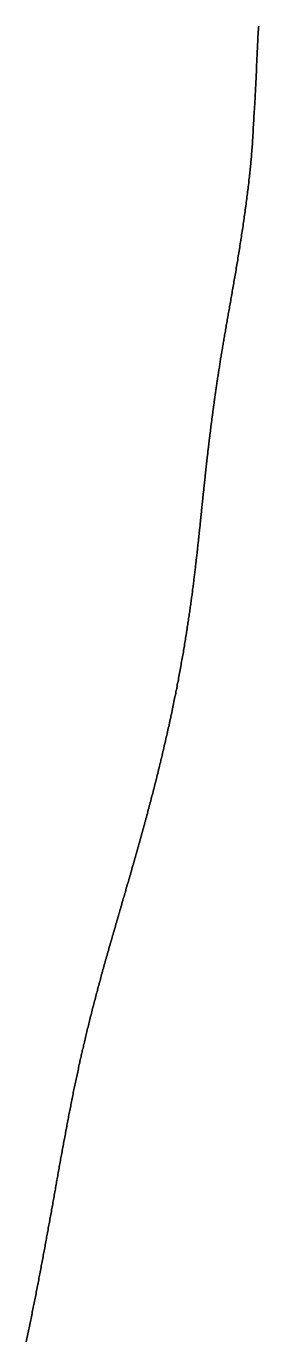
# Model space of a CAD drawing. Header units: inches. Extents: x 130170 to 284068, y 377793 to 804530.
# Drawn here: x 259837.3 to 259860, y 740335.8 to 740464.4 of the extents above; entities that cross this region are included whole.
import ezdxf

# ---------------------------------------------------------------- set-up
doc = ezdxf.new("R2010")
doc.units = ezdxf.units.IN
doc.header["$MEASUREMENT"] = 0
doc.layers.add('muni_il', color=7, linetype='Continuous')

msp = doc.modelspace()

# ---------------------------------------------------------------- linework, layer by layer
at = {"layer": 'muni_il'}
for points in [[(259837.26, 740335.69), (259837.29, 740335.85), (259837.32, 740336), (259837.35, 740336.15), (259837.39, 740336.3), (259837.42, 740336.46), (259837.45, 740336.61), (259837.48, 740336.76), (259837.51, 740336.92), (259837.54, 740337.07), (259837.57, 740337.22), (259837.61, 740337.37), (259837.64, 740337.53), (259837.67, 740337.68), (259837.7, 740337.83), (259837.73, 740337.98), (259837.76, 740338.13), (259837.79, 740338.28), (259837.82, 740338.44), (259837.85, 740338.59), (259837.88, 740338.74), (259837.91, 740338.89), (259837.94, 740339.04), (259837.97, 740339.19), (259838, 740339.34), (259838.03, 740339.49), (259838.06, 740339.65), (259838.09, 740339.8), (259838.12, 740339.95), (259838.15, 740340.1), (259838.18, 740340.25), (259838.21, 740340.4), (259838.24, 740340.55), (259838.27, 740340.7), (259838.3, 740340.85), (259838.33, 740341), (259838.36, 740341.15), (259838.38, 740341.3), (259838.41, 740341.45), (259838.44, 740341.6), (259838.47, 740341.75), (259838.5, 740341.9), (259838.53, 740342.05), (259838.56, 740342.2), (259838.59, 740342.35), (259838.61, 740342.5), (259838.64, 740342.65), (259838.67, 740342.8), (259838.7, 740342.94), (259838.73, 740343.09), (259838.76, 740343.24), (259838.78, 740343.39), (259838.81, 740343.54), (259838.84, 740343.69), (259838.87, 740343.84), (259838.9, 740343.99), (259838.92, 740344.14), (259838.95, 740344.28), (259838.98, 740344.43), (259839.01, 740344.58), (259839.03, 740344.73), (259839.06, 740344.88), (259839.09, 740345.03), (259839.12, 740345.17), (259839.14, 740345.32), (259839.17, 740345.47), (259839.2, 740345.62), (259839.22, 740345.77), (259839.25, 740345.91), (259839.28, 740346.06), (259839.31, 740346.21), (259839.33, 740346.36), (259839.36, 740346.51), (259839.39, 740346.65), (259839.41, 740346.8), (259839.44, 740346.95), (259839.47, 740347.1), (259839.49, 740347.24), (259839.52, 740347.39), (259839.55, 740347.54), (259839.57, 740347.68), (259839.6, 740347.83), (259839.63, 740347.98), (259839.65, 740348.13), (259839.68, 740348.27), (259839.71, 740348.42), (259839.73, 740348.57), (259839.76, 740348.71), (259839.79, 740348.86), (259839.81, 740349.01), (259839.84, 740349.15), (259839.86, 740349.3), (259839.89, 740349.45), (259839.92, 740349.59), (259839.94, 740349.74), (259839.97, 740349.89), (259840, 740350.03), (259840.02, 740350.18), (259840.05, 740350.33), (259840.07, 740350.47), (259840.1, 740350.62), (259840.13, 740350.77), (259840.15, 740350.91), (259840.18, 740351.06), (259840.2, 740351.2), (259840.23, 740351.35), (259840.26, 740351.5), (259840.28, 740351.64), (259840.31, 740351.79), (259840.34, 740351.93), (259840.36, 740352.08), (259840.39, 740352.23), (259840.41, 740352.37), (259840.44, 740352.52), (259840.47, 740352.66), (259840.49, 740352.81), (259840.52, 740352.95), (259840.54, 740353.1), (259840.57, 740353.25), (259840.6, 740353.39), (259840.62, 740353.54), (259840.65, 740353.68), (259840.68, 740353.83), (259840.7, 740353.97), (259840.73, 740354.12), (259840.76, 740354.26), (259840.78, 740354.41), (259840.81, 740354.55), (259840.83, 740354.7), (259840.86, 740354.84), (259840.89, 740354.99), (259840.91, 740355.13), (259840.94, 740355.28), (259840.97, 740355.42), (259840.99, 740355.57), (259841.02, 740355.71), (259841.05, 740355.86), (259841.08, 740356), (259841.1, 740356.15), (259841.13, 740356.29), (259841.16, 740356.44), (259841.18, 740356.58), (259841.21, 740356.73), (259841.24, 740356.87), (259841.27, 740357.02), (259841.29, 740357.16), (259841.32, 740357.31), (259841.35, 740357.45), (259841.38, 740357.6), (259841.4, 740357.74), (259841.43, 740357.89), (259841.46, 740358.03), (259841.49, 740358.18), (259841.52, 740358.32), (259841.54, 740358.47), (259841.57, 740358.61), (259841.6, 740358.76), (259841.63, 740358.9), (259841.66, 740359.04), (259841.69, 740359.19), (259841.72, 740359.33), (259841.75, 740359.48), (259841.77, 740359.62), (259841.8, 740359.77), (259841.83, 740359.91), (259841.86, 740360.06), (259841.89, 740360.2), (259841.92, 740360.35), (259841.95, 740360.49), (259841.98, 740360.64), (259842.01, 740360.78), (259842.04, 740360.93), (259842.07, 740361.07), (259842.1, 740361.22), (259842.13, 740361.36), (259842.16, 740361.51), (259842.19, 740361.65), (259842.22, 740361.8), (259842.26, 740361.94), (259842.29, 740362.09), (259842.32, 740362.23), (259842.35, 740362.38), (259842.38, 740362.52), (259842.41, 740362.67), (259842.44, 740362.82), (259842.48, 740362.96), (259842.51, 740363.11), (259842.54, 740363.25), (259842.57, 740363.4), (259842.61, 740363.54), (259842.64, 740363.69), (259842.67, 740363.84), (259842.71, 740363.98), (259842.74, 740364.13), (259842.77, 740364.27), (259842.81, 740364.42), (259842.84, 740364.57), (259842.87, 740364.71), (259842.91, 740364.86), (259842.94, 740365.01), (259842.98, 740365.15), (259843.01, 740365.3), (259843.05, 740365.45), (259843.08, 740365.6), (259843.12, 740365.74), (259843.15, 740365.89), (259843.19, 740366.04), (259843.22, 740366.19), (259843.26, 740366.33), (259843.3, 740366.48), (259843.33, 740366.63), (259843.37, 740366.78), (259843.41, 740366.93), (259843.44, 740367.07), (259843.48, 740367.22), (259843.52, 740367.37), (259843.55, 740367.52), (259843.59, 740367.67), (259843.63, 740367.82), (259843.67, 740367.97), (259843.71, 740368.12), (259843.74, 740368.27), (259843.78, 740368.42), (259843.82, 740368.57), (259843.86, 740368.72), (259843.9, 740368.87), (259843.94, 740369.02), (259843.98, 740369.17), (259844.02, 740369.32), (259844.06, 740369.48), (259844.1, 740369.63), (259844.14, 740369.78), (259844.18, 740369.93), (259844.22, 740370.08), (259844.26, 740370.24), (259844.3, 740370.39), (259844.34, 740370.54), (259844.38, 740370.69), (259844.42, 740370.85), (259844.47, 740371), (259844.51, 740371.15), (259844.55, 740371.31), (259844.59, 740371.46), (259844.63, 740371.62), (259844.68, 740371.77), (259844.72, 740371.93), (259844.76, 740372.08), (259844.81, 740372.24), (259844.85, 740372.39), (259844.89, 740372.55), (259844.94, 740372.71), (259844.98, 740372.86), (259845.02, 740373.02), (259845.07, 740373.18), (259845.11, 740373.34), (259845.16, 740373.49), (259845.2, 740373.65), (259845.25, 740373.81), (259845.29, 740373.97), (259845.34, 740374.13), (259845.38, 740374.29), (259845.43, 740374.44), (259845.47, 740374.6), (259845.52, 740374.76), (259845.56, 740374.92), (259845.61, 740375.09), (259845.66, 740375.25), (259845.7, 740375.41), (259845.75, 740375.57), (259845.8, 740375.73), (259845.84, 740375.89), (259845.89, 740376.05), (259845.94, 740376.22), (259845.98, 740376.38), (259846.03, 740376.54), (259846.08, 740376.71), (259846.13, 740376.87), (259846.17, 740377.03), (259846.22, 740377.2), (259846.27, 740377.36), (259846.32, 740377.53), (259846.36, 740377.69), (259846.41, 740377.86), (259846.46, 740378.02), (259846.51, 740378.19), (259846.56, 740378.36), (259846.61, 740378.52), (259846.65, 740378.69), (259846.7, 740378.86), (259846.75, 740379.03), (259846.8, 740379.19), (259846.85, 740379.36), (259846.9, 740379.53), (259846.95, 740379.7), (259847, 740379.87), (259847.04, 740380.04), (259847.09, 740380.21), (259847.14, 740380.38), (259847.19, 740380.55), (259847.24, 740380.72), (259847.29, 740380.89), (259847.34, 740381.06), (259847.39, 740381.23), (259847.44, 740381.4), (259847.49, 740381.57), (259847.54, 740381.75), (259847.59, 740381.92), (259847.63, 740382.09), (259847.68, 740382.26), (259847.73, 740382.44), (259847.78, 740382.61), (259847.83, 740382.78), (259847.88, 740382.96), (259847.93, 740383.13), (259847.98, 740383.3), (259848.03, 740383.48), (259848.08, 740383.65), (259848.13, 740383.83), (259848.18, 740384), (259848.23, 740384.18), (259848.28, 740384.35), (259848.32, 740384.53), (259848.37, 740384.7), (259848.42, 740384.88), (259848.47, 740385.06), (259848.52, 740385.23), (259848.57, 740385.41), (259848.62, 740385.59), (259848.67, 740385.76), (259848.71, 740385.94), (259848.76, 740386.12), (259848.81, 740386.29), (259848.86, 740386.47), (259848.91, 740386.65), (259848.96, 740386.83), (259849, 740387), (259849.05, 740387.18), (259849.1, 740387.36), (259849.15, 740387.54), (259849.19, 740387.71), (259849.24, 740387.89), (259849.29, 740388.07), (259849.34, 740388.25), (259849.38, 740388.43), (259849.43, 740388.61), (259849.48, 740388.78), (259849.52, 740388.96), (259849.57, 740389.14), (259849.62, 740389.32), (259849.66, 740389.5), (259849.71, 740389.68), (259849.75, 740389.86), (259849.8, 740390.03), (259849.84, 740390.21), (259849.89, 740390.39), (259849.93, 740390.57), (259849.98, 740390.75), (259850.02, 740390.93), (259850.07, 740391.1), (259850.11, 740391.28), (259850.16, 740391.46), (259850.2, 740391.64), (259850.24, 740391.82), (259850.29, 740391.99), (259850.33, 740392.17), (259850.37, 740392.35), (259850.42, 740392.53), (259850.46, 740392.71), (259850.5, 740392.88), (259850.54, 740393.06), (259850.59, 740393.24), (259850.63, 740393.41), (259850.67, 740393.59), (259850.71, 740393.77), (259850.75, 740393.94), (259850.79, 740394.12), (259850.83, 740394.3), (259850.87, 740394.47), (259850.91, 740394.65), (259850.95, 740394.82), (259850.99, 740395), (259851.03, 740395.17), (259851.07, 740395.35), (259851.11, 740395.52), (259851.15, 740395.7), (259851.19, 740395.87), (259851.23, 740396.04), (259851.27, 740396.22), (259851.3, 740396.39), (259851.34, 740396.56), (259851.38, 740396.74), (259851.41, 740396.91), (259851.45, 740397.08), (259851.49, 740397.25), (259851.52, 740397.42), (259851.56, 740397.59), (259851.59, 740397.76), (259851.63, 740397.93), (259851.67, 740398.1), (259851.7, 740398.27), (259851.73, 740398.44), (259851.77, 740398.61), (259851.8, 740398.78), (259851.84, 740398.95), (259851.87, 740399.11), (259851.9, 740399.28), (259851.94, 740399.45), (259851.97, 740399.61), (259852, 740399.78), (259852.03, 740399.94), (259852.06, 740400.11), (259852.1, 740400.27), (259852.13, 740400.44), (259852.16, 740400.6), (259852.19, 740400.76), (259852.22, 740400.93), (259852.25, 740401.09), (259852.28, 740401.25), (259852.31, 740401.41), (259852.34, 740401.57), (259852.37, 740401.73), (259852.4, 740401.89), (259852.42, 740402.05), (259852.45, 740402.21), (259852.48, 740402.37), (259852.51, 740402.52), (259852.54, 740402.68), (259852.56, 740402.84), (259852.59, 740402.99), (259852.62, 740403.15), (259852.64, 740403.3), (259852.67, 740403.46), (259852.69, 740403.61), (259852.72, 740403.76), (259852.74, 740403.92), (259852.77, 740404.07), (259852.79, 740404.22), (259852.82, 740404.37), (259852.84, 740404.52), (259852.87, 740404.67), (259852.89, 740404.82), (259852.92, 740404.97), (259852.94, 740405.11), (259852.96, 740405.26), (259852.98, 740405.41), (259853.01, 740405.55), (259853.03, 740405.7), (259853.05, 740405.84), (259853.07, 740405.99), (259853.1, 740406.13), (259853.12, 740406.28), (259853.14, 740406.42), (259853.16, 740406.56), (259853.18, 740406.7), (259853.2, 740406.84), (259853.22, 740406.98), (259853.24, 740407.12), (259853.26, 740407.26), (259853.28, 740407.4), (259853.3, 740407.54), (259853.32, 740407.67), (259853.34, 740407.81), (259853.36, 740407.95), (259853.38, 740408.08), (259853.39, 740408.21), (259853.41, 740408.35), (259853.43, 740408.48), (259853.45, 740408.61), (259853.47, 740408.75), (259853.48, 740408.88), (259853.5, 740409.01), (259853.52, 740409.14), (259853.53, 740409.27), (259853.55, 740409.4), (259853.57, 740409.53), (259853.58, 740409.66), (259853.6, 740409.78), (259853.62, 740409.91), (259853.63, 740410.04), (259853.65, 740410.16), (259853.66, 740410.29), (259853.68, 740410.41), (259853.69, 740410.53), (259853.71, 740410.66), (259853.72, 740410.78), (259853.74, 740410.9), (259853.75, 740411.02), (259853.77, 740411.15), (259853.78, 740411.27), (259853.8, 740411.39), (259853.81, 740411.5), (259853.82, 740411.62), (259853.84, 740411.74), (259853.85, 740411.86), (259853.86, 740411.98), (259853.88, 740412.09), (259853.89, 740412.21), (259853.9, 740412.33), (259853.92, 740412.44), (259853.93, 740412.56), (259853.94, 740412.67), (259853.96, 740412.78), (259853.97, 740412.9), (259853.98, 740413.01), (259853.99, 740413.12), (259854.01, 740413.23), (259854.02, 740413.35), (259854.03, 740413.46), (259854.04, 740413.57), (259854.05, 740413.68), (259854.07, 740413.79), (259854.08, 740413.9), (259854.09, 740414), (259854.1, 740414.11), (259854.11, 740414.22), (259854.12, 740414.33), (259854.14, 740414.43), (259854.15, 740414.54), (259854.16, 740414.65), (259854.17, 740414.75), (259854.18, 740414.86), (259854.19, 740414.96), (259854.2, 740415.07), (259854.21, 740415.17), (259854.22, 740415.28), (259854.24, 740415.38), (259854.25, 740415.48), (259854.26, 740415.59), (259854.27, 740415.69), (259854.28, 740415.79), (259854.29, 740415.89), (259854.3, 740416), (259854.31, 740416.1), (259854.32, 740416.2), (259854.33, 740416.3), (259854.34, 740416.4), (259854.35, 740416.5), (259854.36, 740416.6), (259854.37, 740416.7), (259854.38, 740416.8), (259854.39, 740416.9), (259854.4, 740417), (259854.41, 740417.1), (259854.42, 740417.2), (259854.43, 740417.3), (259854.44, 740417.4), (259854.45, 740417.49), (259854.46, 740417.59), (259854.47, 740417.69), (259854.48, 740417.79), (259854.49, 740417.89), (259854.5, 740417.98), (259854.51, 740418.08), (259854.52, 740418.18), (259854.53, 740418.27), (259854.54, 740418.37), (259854.55, 740418.47), (259854.56, 740418.56), (259854.57, 740418.66), (259854.58, 740418.76), (259854.59, 740418.85), (259854.61, 740418.95), (259854.62, 740419.05), (259854.63, 740419.14), (259854.64, 740419.24), (259854.65, 740419.34), (259854.66, 740419.43), (259854.67, 740419.53), (259854.68, 740419.62), (259854.69, 740419.72), (259854.7, 740419.82), (259854.71, 740419.91), (259854.72, 740420.01), (259854.73, 740420.11), (259854.74, 740420.2), (259854.75, 740420.3), (259854.76, 740420.39), (259854.77, 740420.49), (259854.78, 740420.59), (259854.79, 740420.68), (259854.8, 740420.78), (259854.81, 740420.88), (259854.82, 740420.97), (259854.83, 740421.07), (259854.84, 740421.17), (259854.85, 740421.26), (259854.86, 740421.36), (259854.88, 740421.46), (259854.89, 740421.55), (259854.9, 740421.65), (259854.91, 740421.75), (259854.92, 740421.84), (259854.93, 740421.94), (259854.94, 740422.04), (259854.95, 740422.14), (259854.96, 740422.23), (259854.97, 740422.33), (259854.99, 740422.43), (259855, 740422.53), (259855.01, 740422.63), (259855.02, 740422.73), (259855.03, 740422.82), (259855.04, 740422.92), (259855.05, 740423.02), (259855.07, 740423.12), (259855.08, 740423.22), (259855.09, 740423.32), (259855.1, 740423.42), (259855.11, 740423.52), (259855.12, 740423.62), (259855.14, 740423.72), (259855.15, 740423.82), (259855.16, 740423.92), (259855.17, 740424.02), (259855.19, 740424.12), (259855.2, 740424.22), (259855.21, 740424.33), (259855.22, 740424.43), (259855.23, 740424.53), (259855.25, 740424.63), (259855.26, 740424.73), (259855.27, 740424.84), (259855.29, 740424.94), (259855.3, 740425.04), (259855.31, 740425.14), (259855.32, 740425.25), (259855.34, 740425.35), (259855.35, 740425.46), (259855.36, 740425.56), (259855.38, 740425.66), (259855.39, 740425.77), (259855.4, 740425.87), (259855.42, 740425.98), (259855.43, 740426.08), (259855.45, 740426.19), (259855.46, 740426.29), (259855.47, 740426.4), (259855.49, 740426.51), (259855.5, 740426.61), (259855.52, 740426.72), (259855.53, 740426.83), (259855.54, 740426.94), (259855.56, 740427.04), (259855.57, 740427.15), (259855.59, 740427.26), (259855.6, 740427.37), (259855.62, 740427.48), (259855.63, 740427.58), (259855.65, 740427.69), (259855.66, 740427.8), (259855.68, 740427.91), (259855.69, 740428.02), (259855.71, 740428.13), (259855.72, 740428.24), (259855.74, 740428.36), (259855.76, 740428.47), (259855.77, 740428.58), (259855.79, 740428.69), (259855.81, 740428.8), (259855.82, 740428.92), (259855.84, 740429.03), (259855.85, 740429.14), (259855.87, 740429.26), (259855.89, 740429.37), (259855.91, 740429.48), (259855.92, 740429.6), (259855.94, 740429.71), (259855.96, 740429.83), (259855.97, 740429.94), (259855.99, 740430.06), (259856.01, 740430.18), (259856.03, 740430.29), (259856.05, 740430.41), (259856.06, 740430.53), (259856.08, 740430.65), (259856.1, 740430.76), (259856.12, 740430.88), (259856.14, 740431), (259856.16, 740431.12), (259856.18, 740431.24), (259856.2, 740431.36), (259856.22, 740431.48), (259856.23, 740431.6), (259856.25, 740431.73), (259856.27, 740431.85), (259856.29, 740431.97), (259856.31, 740432.09), (259856.33, 740432.22), (259856.35, 740432.34), (259856.38, 740432.47), (259856.4, 740432.59), (259856.42, 740432.72), (259856.44, 740432.85), (259856.46, 740432.97), (259856.48, 740433.1), (259856.5, 740433.23), (259856.52, 740433.36), (259856.55, 740433.49), (259856.57, 740433.61), (259856.59, 740433.75), (259856.61, 740433.88), (259856.64, 740434.01), (259856.66, 740434.14), (259856.68, 740434.27), (259856.7, 740434.41), (259856.73, 740434.54), (259856.75, 740434.67), (259856.77, 740434.81), (259856.8, 740434.95), (259856.82, 740435.08), (259856.85, 740435.22), (259856.87, 740435.36), (259856.89, 740435.5), (259856.92, 740435.64), (259856.94, 740435.78), (259856.97, 740435.92), (259856.99, 740436.06), (259857.02, 740436.2), (259857.04, 740436.35), (259857.07, 740436.49), (259857.09, 740436.64), (259857.12, 740436.78), (259857.15, 740436.93), (259857.17, 740437.07), (259857.2, 740437.22), (259857.22, 740437.37), (259857.25, 740437.52), (259857.28, 740437.67), (259857.3, 740437.82), (259857.33, 740437.97), (259857.36, 740438.13), (259857.38, 740438.28), (259857.41, 740438.44), (259857.44, 740438.59), (259857.46, 740438.75), (259857.49, 740438.9), (259857.52, 740439.06), (259857.55, 740439.22), (259857.57, 740439.38), (259857.6, 740439.54), (259857.63, 740439.7), (259857.66, 740439.86), (259857.69, 740440.02), (259857.71, 740440.19), (259857.74, 740440.35), (259857.77, 740440.52), (259857.8, 740440.68), (259857.82, 740440.85), (259857.85, 740441.01), (259857.88, 740441.18), (259857.91, 740441.35), (259857.94, 740441.52), (259857.96, 740441.69), (259857.99, 740441.86), (259858.02, 740442.03), (259858.05, 740442.2), (259858.08, 740442.37), (259858.1, 740442.55), (259858.13, 740442.72), (259858.16, 740442.89), (259858.19, 740443.07), (259858.21, 740443.24), (259858.24, 740443.42), (259858.27, 740443.59), (259858.3, 740443.77), (259858.32, 740443.94), (259858.35, 740444.12), (259858.38, 740444.3), (259858.4, 740444.47), (259858.43, 740444.65), (259858.46, 740444.83), (259858.48, 740445.01), (259858.51, 740445.18), (259858.53, 740445.36), (259858.56, 740445.54), (259858.58, 740445.71), (259858.61, 740445.89), (259858.63, 740446.07), (259858.66, 740446.25), (259858.68, 740446.42), (259858.71, 740446.6), (259858.73, 740446.77), (259858.75, 740446.95), (259858.78, 740447.12), (259858.8, 740447.3), (259858.82, 740447.47), (259858.84, 740447.64), (259858.86, 740447.82), (259858.89, 740447.99), (259858.91, 740448.16), (259858.93, 740448.33), (259858.95, 740448.5), (259858.97, 740448.66), (259858.99, 740448.83), (259859.01, 740448.99), (259859.03, 740449.16), (259859.04, 740449.32), (259859.06, 740449.48), (259859.08, 740449.64), (259859.1, 740449.8), (259859.11, 740449.96), (259859.13, 740450.11), (259859.15, 740450.26), (259859.16, 740450.42), (259859.18, 740450.57), (259859.19, 740450.71), (259859.21, 740450.86), (259859.22, 740451), (259859.23, 740451.14), (259859.25, 740451.28), (259859.26, 740451.42), (259859.27, 740451.56), (259859.28, 740451.69), (259859.29, 740451.82), (259859.3, 740451.95), (259859.31, 740452.07), (259859.32, 740452.2), (259859.33, 740452.32), (259859.34, 740452.43), (259859.35, 740452.55), (259859.36, 740452.66), (259859.37, 740452.77), (259859.38, 740452.88), (259859.38, 740452.98), (259859.39, 740453.09), (259859.4, 740453.19), (259859.4, 740453.28), (259859.41, 740453.38), (259859.41, 740453.47), (259859.42, 740453.55), (259859.42, 740453.64), (259859.43, 740453.72), (259859.43, 740453.8), (259859.44, 740453.88), (259859.44, 740453.95), (259859.44, 740454.03), (259859.45, 740454.09), (259859.45, 740454.16), (259859.45, 740454.23), (259859.45, 740454.29), (259859.46, 740454.35), (259859.46, 740454.4), (259859.46, 740454.46), (259859.46, 740454.51), (259859.46, 740454.56), (259859.47, 740454.61), (259859.47, 740454.65), (259859.47, 740454.7), (259859.47, 740454.74), (259859.47, 740454.78), (259859.47, 740454.82), (259859.5, 740455.18), (259859.5, 740455.27), (259859.5, 740455.31), (259859.51, 740455.35), (259859.51, 740455.39), (259859.51, 740455.43), (259859.52, 740455.47), (259859.52, 740455.51), (259859.52, 740455.55), (259859.53, 740455.59), (259859.53, 740455.64), (259859.53, 740455.68), (259859.54, 740455.73), (259859.54, 740455.77), (259859.54, 740455.82), (259859.55, 740455.87), (259859.55, 740455.92), (259859.55, 740455.97), (259859.56, 740456.03), (259859.56, 740456.08), (259859.57, 740456.14), (259859.57, 740456.2), (259859.57, 740456.26), (259859.58, 740456.32), (259859.58, 740456.38), (259859.59, 740456.44), (259859.59, 740456.51), (259859.59, 740456.58), (259859.6, 740456.64), (259859.6, 740456.71), (259859.61, 740456.79), (259859.61, 740456.86), (259859.61, 740456.93), (259859.62, 740457.01), (259859.62, 740457.08), (259859.63, 740457.16), (259859.63, 740457.24), (259859.64, 740457.32), (259859.64, 740457.4), (259859.64, 740457.48), (259859.65, 740457.56), (259859.65, 740457.64), (259859.66, 740457.73), (259859.66, 740457.81), (259859.67, 740457.89), (259859.67, 740457.98), (259859.68, 740458.06), (259859.68, 740458.15), (259859.68, 740458.24), (259859.69, 740458.32), (259859.69, 740458.41), (259859.7, 740458.5), (259859.7, 740458.58), (259859.71, 740458.67), (259859.71, 740458.76), (259859.71, 740458.85), (259859.72, 740458.93), (259859.72, 740459.02), (259859.73, 740459.11), (259859.73, 740459.19), (259859.73, 740459.28), (259859.74, 740459.36), (259859.74, 740459.45), (259859.75, 740459.53), (259859.75, 740459.62), (259859.75, 740459.7), (259859.76, 740459.79), (259859.76, 740459.87), (259859.76, 740459.95), (259859.77, 740460.03), (259859.77, 740460.12), (259859.77, 740460.2), (259859.78, 740460.28), (259859.78, 740460.36), (259859.78, 740460.43), (259859.79, 740460.51), (259859.79, 740460.59), (259859.79, 740460.67), (259859.8, 740460.74), (259859.8, 740460.82), (259859.8, 740460.89), (259859.81, 740460.96), (259859.81, 740461.04), (259859.81, 740461.11), (259859.82, 740461.18), (259859.82, 740461.25), (259859.82, 740461.32), (259859.83, 740461.39), (259859.83, 740461.46), (259859.83, 740461.52), (259859.83, 740461.59), (259859.84, 740461.66), (259859.84, 740461.72), (259859.84, 740461.78), (259859.85, 740461.85), (259859.85, 740461.91), (259859.85, 740461.97), (259859.85, 740462.03), (259859.86, 740462.09), (259859.86, 740462.15), (259859.86, 740462.21), (259859.86, 740462.27), (259859.87, 740462.32), (259859.87, 740462.38), (259859.87, 740462.44), (259859.87, 740462.49), (259859.88, 740462.55), (259859.88, 740462.6), (259859.88, 740462.65), (259859.88, 740462.71), (259859.89, 740462.76), (259859.89, 740462.81), (259859.89, 740462.86), (259859.89, 740462.91), (259859.9, 740462.96), (259859.9, 740463.01), (259859.9, 740463.06), (259859.9, 740463.11), (259859.91, 740463.15), (259859.91, 740463.2), (259859.91, 740463.25), (259859.91, 740463.29), (259859.92, 740463.34), (259859.92, 740463.39), (259859.92, 740463.43), (259859.93, 740463.48), (259859.93, 740463.52), (259859.93, 740463.56), (259859.93, 740463.61), (259859.94, 740463.65), (259859.94, 740463.7), (259859.94, 740463.74), (259859.95, 740463.78), (259859.95, 740463.82), (259859.95, 740463.87), (259859.95, 740463.91), (259859.96, 740463.95), (259859.96, 740463.99), (259859.96, 740464.04), (259859.97, 740464.08), (259859.97, 740464.12), (259859.97, 740464.16), (259859.98, 740464.2), (259859.98, 740464.25), (259859.98, 740464.29), (259859.99, 740464.33), (259859.99, 740464.37)], [(259859.99, 740464.37), (259859.99, 740464.33), (259859.98, 740464.29), (259859.98, 740464.25), (259859.98, 740464.2), (259859.97, 740464.16), (259859.97, 740464.12), (259859.97, 740464.08), (259859.96, 740464.04), (259859.96, 740463.99), (259859.96, 740463.95), (259859.95, 740463.91), (259859.95, 740463.87), (259859.95, 740463.82), (259859.95, 740463.78), (259859.94, 740463.74), (259859.94, 740463.7), (259859.94, 740463.65), (259859.93, 740463.61), (259859.93, 740463.56), (259859.93, 740463.52), (259859.93, 740463.48), (259859.92, 740463.43), (259859.92, 740463.39), (259859.92, 740463.34), (259859.91, 740463.29), (259859.91, 740463.25), (259859.91, 740463.2), (259859.91, 740463.15), (259859.9, 740463.11), (259859.9, 740463.06), (259859.9, 740463.01), (259859.9, 740462.96), (259859.89, 740462.91), (259859.89, 740462.86), (259859.89, 740462.81), (259859.89, 740462.76), (259859.88, 740462.71), (259859.88, 740462.65), (259859.88, 740462.6), (259859.88, 740462.55), (259859.87, 740462.49), (259859.87, 740462.44), (259859.87, 740462.38), (259859.87, 740462.32), (259859.86, 740462.27), (259859.86, 740462.21), (259859.86, 740462.15), (259859.86, 740462.09), (259859.85, 740462.03), (259859.85, 740461.97), (259859.85, 740461.91), (259859.85, 740461.85), (259859.84, 740461.78), (259859.84, 740461.72), (259859.84, 740461.66), (259859.83, 740461.59), (259859.83, 740461.52), (259859.83, 740461.46), (259859.83, 740461.39), (259859.82, 740461.32), (259859.82, 740461.25), (259859.82, 740461.18), (259859.81, 740461.11), (259859.81, 740461.04), (259859.81, 740460.96), (259859.8, 740460.89), (259859.8, 740460.82), (259859.8, 740460.74), (259859.79, 740460.67), (259859.79, 740460.59), (259859.79, 740460.51), (259859.78, 740460.43), (259859.78, 740460.36), (259859.78, 740460.28), (259859.77, 740460.2), (259859.77, 740460.12), (259859.77, 740460.03), (259859.76, 740459.95), (259859.76, 740459.87), (259859.76, 740459.79), (259859.75, 740459.7), (259859.75, 740459.62), (259859.75, 740459.53), (259859.74, 740459.45), (259859.74, 740459.36), (259859.73, 740459.28), (259859.73, 740459.19), (259859.73, 740459.11), (259859.72, 740459.02), (259859.72, 740458.93), (259859.71, 740458.85), (259859.71, 740458.76), (259859.71, 740458.67), (259859.7, 740458.58), (259859.7, 740458.5), (259859.69, 740458.41), (259859.69, 740458.32), (259859.68, 740458.24), (259859.68, 740458.15), (259859.68, 740458.06), (259859.67, 740457.98), (259859.67, 740457.89), (259859.66, 740457.81), (259859.66, 740457.73), (259859.65, 740457.64), (259859.65, 740457.56), (259859.64, 740457.48), (259859.64, 740457.4), (259859.64, 740457.32), (259859.63, 740457.24), (259859.63, 740457.16), (259859.62, 740457.08), (259859.62, 740457.01), (259859.61, 740456.93), (259859.61, 740456.86), (259859.61, 740456.79), (259859.6, 740456.71), (259859.6, 740456.64), (259859.59, 740456.58), (259859.59, 740456.51), (259859.59, 740456.44), (259859.58, 740456.38), (259859.58, 740456.32), (259859.57, 740456.26), (259859.57, 740456.2), (259859.57, 740456.14), (259859.56, 740456.08), (259859.56, 740456.03), (259859.55, 740455.97), (259859.55, 740455.92), (259859.55, 740455.87), (259859.54, 740455.82), (259859.54, 740455.77), (259859.54, 740455.73), (259859.53, 740455.68), (259859.53, 740455.64), (259859.53, 740455.59), (259859.52, 740455.55), (259859.52, 740455.51), (259859.52, 740455.47), (259859.51, 740455.43), (259859.51, 740455.39), (259859.51, 740455.35), (259859.5, 740455.31), (259859.5, 740455.27), (259859.5, 740455.18), (259859.47, 740454.82), (259859.47, 740454.78), (259859.47, 740454.74), (259859.47, 740454.7), (259859.47, 740454.65), (259859.47, 740454.61), (259859.46, 740454.56), (259859.46, 740454.51), (259859.46, 740454.46), (259859.46, 740454.4), (259859.46, 740454.35), (259859.45, 740454.29), (259859.45, 740454.23), (259859.45, 740454.16), (259859.45, 740454.09), (259859.44, 740454.03), (259859.44, 740453.95), (259859.44, 740453.88), (259859.43, 740453.8), (259859.43, 740453.72), (259859.42, 740453.64), (259859.42, 740453.55), (259859.41, 740453.47), (259859.41, 740453.38), (259859.4, 740453.28), (259859.4, 740453.19), (259859.39, 740453.09), (259859.38, 740452.98), (259859.38, 740452.88), (259859.37, 740452.77), (259859.36, 740452.66), (259859.35, 740452.55), (259859.34, 740452.43), (259859.33, 740452.32), (259859.32, 740452.2), (259859.31, 740452.07), (259859.3, 740451.95), (259859.29, 740451.82), (259859.28, 740451.69), (259859.27, 740451.56), (259859.26, 740451.42), (259859.25, 740451.28), (259859.23, 740451.14), (259859.22, 740451), (259859.21, 740450.86), (259859.19, 740450.71), (259859.18, 740450.57), (259859.16, 740450.42), (259859.15, 740450.26), (259859.13, 740450.11), (259859.11, 740449.96), (259859.1, 740449.8), (259859.08, 740449.64), (259859.06, 740449.48), (259859.04, 740449.32), (259859.03, 740449.16), (259859.01, 740448.99), (259858.99, 740448.83), (259858.97, 740448.66), (259858.95, 740448.5), (259858.93, 740448.33), (259858.91, 740448.16), (259858.89, 740447.99), (259858.86, 740447.82), (259858.84, 740447.64), (259858.82, 740447.47), (259858.8, 740447.3), (259858.78, 740447.12), (259858.75, 740446.95), (259858.73, 740446.77), (259858.71, 740446.6), (259858.68, 740446.42), (259858.66, 740446.25), (259858.63, 740446.07), (259858.61, 740445.89), (259858.58, 740445.71), (259858.56, 740445.54), (259858.53, 740445.36), (259858.51, 740445.18), (259858.48, 740445.01), (259858.46, 740444.83), (259858.43, 740444.65), (259858.4, 740444.47), (259858.38, 740444.3), (259858.35, 740444.12), (259858.32, 740443.94), (259858.3, 740443.77), (259858.27, 740443.59), (259858.24, 740443.42), (259858.21, 740443.24), (259858.19, 740443.07), (259858.16, 740442.89), (259858.13, 740442.72), (259858.1, 740442.55), (259858.08, 740442.37), (259858.05, 740442.2), (259858.02, 740442.03), (259857.99, 740441.86), (259857.96, 740441.69), (259857.94, 740441.52), (259857.91, 740441.35), (259857.88, 740441.18), (259857.85, 740441.01), (259857.82, 740440.85), (259857.8, 740440.68), (259857.77, 740440.52), (259857.74, 740440.35), (259857.71, 740440.19), (259857.69, 740440.02), (259857.66, 740439.86), (259857.63, 740439.7), (259857.6, 740439.54), (259857.57, 740439.38), (259857.55, 740439.22), (259857.52, 740439.06), (259857.49, 740438.9), (259857.46, 740438.75), (259857.44, 740438.59), (259857.41, 740438.44), (259857.38, 740438.28), (259857.36, 740438.13), (259857.33, 740437.97), (259857.3, 740437.82), (259857.28, 740437.67), (259857.25, 740437.52), (259857.22, 740437.37), (259857.2, 740437.22), (259857.17, 740437.07), (259857.15, 740436.93), (259857.12, 740436.78), (259857.09, 740436.64), (259857.07, 740436.49), (259857.04, 740436.35), (259857.02, 740436.2), (259856.99, 740436.06), (259856.97, 740435.92), (259856.94, 740435.78), (259856.92, 740435.64), (259856.89, 740435.5), (259856.87, 740435.36), (259856.85, 740435.22), (259856.82, 740435.08), (259856.8, 740434.95), (259856.77, 740434.81), (259856.75, 740434.67), (259856.73, 740434.54), (259856.7, 740434.41), (259856.68, 740434.27), (259856.66, 740434.14), (259856.64, 740434.01), (259856.61, 740433.88), (259856.59, 740433.75), (259856.57, 740433.61), (259856.55, 740433.49), (259856.52, 740433.36), (259856.5, 740433.23), (259856.48, 740433.1), (259856.46, 740432.97), (259856.44, 740432.85), (259856.42, 740432.72), (259856.4, 740432.59), (259856.38, 740432.47), (259856.35, 740432.34), (259856.33, 740432.22), (259856.31, 740432.09), (259856.29, 740431.97), (259856.27, 740431.85), (259856.25, 740431.73), (259856.23, 740431.6), (259856.22, 740431.48), (259856.2, 740431.36), (259856.18, 740431.24), (259856.16, 740431.12), (259856.14, 740431), (259856.12, 740430.88), (259856.1, 740430.76), (259856.08, 740430.65), (259856.06, 740430.53), (259856.05, 740430.41), (259856.03, 740430.29), (259856.01, 740430.18), (259855.99, 740430.06), (259855.97, 740429.94), (259855.96, 740429.83), (259855.94, 740429.71), (259855.92, 740429.6), (259855.91, 740429.48), (259855.89, 740429.37), (259855.87, 740429.26), (259855.85, 740429.14), (259855.84, 740429.03), (259855.82, 740428.92), (259855.81, 740428.8), (259855.79, 740428.69), (259855.77, 740428.58), (259855.76, 740428.47), (259855.74, 740428.36), (259855.72, 740428.24), (259855.71, 740428.13), (259855.69, 740428.02), (259855.68, 740427.91), (259855.66, 740427.8), (259855.65, 740427.69), (259855.63, 740427.58), (259855.62, 740427.48), (259855.6, 740427.37), (259855.59, 740427.26), (259855.57, 740427.15), (259855.56, 740427.04), (259855.54, 740426.94), (259855.53, 740426.83), (259855.52, 740426.72), (259855.5, 740426.61), (259855.49, 740426.51), (259855.47, 740426.4), (259855.46, 740426.29), (259855.45, 740426.19), (259855.43, 740426.08), (259855.42, 740425.98), (259855.4, 740425.87), (259855.39, 740425.77), (259855.38, 740425.66), (259855.36, 740425.56), (259855.35, 740425.46), (259855.34, 740425.35), (259855.32, 740425.25), (259855.31, 740425.14), (259855.3, 740425.04), (259855.29, 740424.94), (259855.27, 740424.84), (259855.26, 740424.73), (259855.25, 740424.63), (259855.23, 740424.53), (259855.22, 740424.43), (259855.21, 740424.33), (259855.2, 740424.22), (259855.19, 740424.12), (259855.17, 740424.02), (259855.16, 740423.92), (259855.15, 740423.82), (259855.14, 740423.72), (259855.12, 740423.62), (259855.11, 740423.52), (259855.1, 740423.42), (259855.09, 740423.32), (259855.08, 740423.22), (259855.07, 740423.12), (259855.05, 740423.02), (259855.04, 740422.92), (259855.03, 740422.82), (259855.02, 740422.73), (259855.01, 740422.63), (259855, 740422.53), (259854.99, 740422.43), (259854.97, 740422.33), (259854.96, 740422.23), (259854.95, 740422.14), (259854.94, 740422.04), (259854.93, 740421.94), (259854.92, 740421.84), (259854.91, 740421.75), (259854.9, 740421.65), (259854.89, 740421.55), (259854.88, 740421.46), (259854.86, 740421.36), (259854.85, 740421.26), (259854.84, 740421.17), (259854.83, 740421.07), (259854.82, 740420.97), (259854.81, 740420.88), (259854.8, 740420.78), (259854.79, 740420.68), (259854.78, 740420.59), (259854.77, 740420.49), (259854.76, 740420.39), (259854.75, 740420.3), (259854.74, 740420.2), (259854.73, 740420.11), (259854.72, 740420.01), (259854.71, 740419.91), (259854.7, 740419.82), (259854.69, 740419.72), (259854.68, 740419.62), (259854.67, 740419.53), (259854.66, 740419.43), (259854.65, 740419.34), (259854.64, 740419.24), (259854.63, 740419.14), (259854.62, 740419.05), (259854.61, 740418.95), (259854.59, 740418.85), (259854.58, 740418.76), (259854.57, 740418.66), (259854.56, 740418.56), (259854.55, 740418.47), (259854.54, 740418.37), (259854.53, 740418.27), (259854.52, 740418.18), (259854.51, 740418.08), (259854.5, 740417.98), (259854.49, 740417.89), (259854.48, 740417.79), (259854.47, 740417.69), (259854.46, 740417.59), (259854.45, 740417.49), (259854.44, 740417.4), (259854.43, 740417.3), (259854.42, 740417.2), (259854.41, 740417.1), (259854.4, 740417), (259854.39, 740416.9), (259854.38, 740416.8), (259854.37, 740416.7), (259854.36, 740416.6), (259854.35, 740416.5), (259854.34, 740416.4), (259854.33, 740416.3), (259854.32, 740416.2), (259854.31, 740416.1), (259854.3, 740416), (259854.29, 740415.89), (259854.28, 740415.79), (259854.27, 740415.69), (259854.26, 740415.59), (259854.25, 740415.48), (259854.24, 740415.38), (259854.22, 740415.28), (259854.21, 740415.17), (259854.2, 740415.07), (259854.19, 740414.96), (259854.18, 740414.86), (259854.17, 740414.75), (259854.16, 740414.65), (259854.15, 740414.54), (259854.14, 740414.43), (259854.12, 740414.33), (259854.11, 740414.22), (259854.1, 740414.11), (259854.09, 740414), (259854.08, 740413.9), (259854.07, 740413.79), (259854.05, 740413.68), (259854.04, 740413.57), (259854.03, 740413.46), (259854.02, 740413.35), (259854.01, 740413.23), (259853.99, 740413.12), (259853.98, 740413.01), (259853.97, 740412.9), (259853.96, 740412.78), (259853.94, 740412.67), (259853.93, 740412.56), (259853.92, 740412.44), (259853.9, 740412.33), (259853.89, 740412.21), (259853.88, 740412.09), (259853.86, 740411.98), (259853.85, 740411.86), (259853.84, 740411.74), (259853.82, 740411.62), (259853.81, 740411.5), (259853.8, 740411.39), (259853.78, 740411.27), (259853.77, 740411.15), (259853.75, 740411.02), (259853.74, 740410.9), (259853.72, 740410.78), (259853.71, 740410.66), (259853.69, 740410.53), (259853.68, 740410.41), (259853.66, 740410.29), (259853.65, 740410.16), (259853.63, 740410.04), (259853.62, 740409.91), (259853.6, 740409.78), (259853.58, 740409.66), (259853.57, 740409.53), (259853.55, 740409.4), (259853.53, 740409.27), (259853.52, 740409.14), (259853.5, 740409.01), (259853.48, 740408.88), (259853.47, 740408.75), (259853.45, 740408.61), (259853.43, 740408.48), (259853.41, 740408.35), (259853.39, 740408.21), (259853.38, 740408.08), (259853.36, 740407.95), (259853.34, 740407.81), (259853.32, 740407.67), (259853.3, 740407.54), (259853.28, 740407.4), (259853.26, 740407.26), (259853.24, 740407.12), (259853.22, 740406.98), (259853.2, 740406.84), (259853.18, 740406.7), (259853.16, 740406.56), (259853.14, 740406.42), (259853.12, 740406.28), (259853.1, 740406.13), (259853.07, 740405.99), (259853.05, 740405.84), (259853.03, 740405.7), (259853.01, 740405.55), (259852.98, 740405.41), (259852.96, 740405.26), (259852.94, 740405.11), (259852.92, 740404.97), (259852.89, 740404.82), (259852.87, 740404.67), (259852.84, 740404.52), (259852.82, 740404.37), (259852.79, 740404.22), (259852.77, 740404.07), (259852.74, 740403.92), (259852.72, 740403.76), (259852.69, 740403.61), (259852.67, 740403.46), (259852.64, 740403.3), (259852.62, 740403.15), (259852.59, 740402.99), (259852.56, 740402.84), (259852.54, 740402.68), (259852.51, 740402.52), (259852.48, 740402.37), (259852.45, 740402.21), (259852.42, 740402.05), (259852.4, 740401.89), (259852.37, 740401.73), (259852.34, 740401.57), (259852.31, 740401.41), (259852.28, 740401.25), (259852.25, 740401.09), (259852.22, 740400.93), (259852.19, 740400.76), (259852.16, 740400.6), (259852.13, 740400.44), (259852.1, 740400.27), (259852.06, 740400.11), (259852.03, 740399.94), (259852, 740399.78), (259851.97, 740399.61), (259851.94, 740399.45), (259851.9, 740399.28), (259851.87, 740399.11), (259851.84, 740398.95), (259851.8, 740398.78), (259851.77, 740398.61), (259851.73, 740398.44), (259851.7, 740398.27), (259851.67, 740398.1), (259851.63, 740397.93), (259851.59, 740397.76), (259851.56, 740397.59), (259851.52, 740397.42), (259851.49, 740397.25), (259851.45, 740397.08), (259851.41, 740396.91), (259851.38, 740396.74), (259851.34, 740396.56), (259851.3, 740396.39), (259851.27, 740396.22), (259851.23, 740396.04), (259851.19, 740395.87), (259851.15, 740395.7), (259851.11, 740395.52), (259851.07, 740395.35), (259851.03, 740395.17), (259850.99, 740395), (259850.95, 740394.82), (259850.91, 740394.65), (259850.87, 740394.47), (259850.83, 740394.3), (259850.79, 740394.12), (259850.75, 740393.94), (259850.71, 740393.77), (259850.67, 740393.59), (259850.63, 740393.41), (259850.59, 740393.24), (259850.54, 740393.06), (259850.5, 740392.88), (259850.46, 740392.71), (259850.42, 740392.53), (259850.37, 740392.35), (259850.33, 740392.17), (259850.29, 740391.99), (259850.24, 740391.82), (259850.2, 740391.64), (259850.16, 740391.46), (259850.11, 740391.28), (259850.07, 740391.1), (259850.02, 740390.93), (259849.98, 740390.75), (259849.93, 740390.57), (259849.89, 740390.39), (259849.84, 740390.21), (259849.8, 740390.03), (259849.75, 740389.86), (259849.71, 740389.68), (259849.66, 740389.5), (259849.62, 740389.32), (259849.57, 740389.14), (259849.52, 740388.96), (259849.48, 740388.78), (259849.43, 740388.61), (259849.38, 740388.43), (259849.34, 740388.25), (259849.29, 740388.07), (259849.24, 740387.89), (259849.19, 740387.71), (259849.15, 740387.54), (259849.1, 740387.36), (259849.05, 740387.18), (259849, 740387), (259848.96, 740386.83), (259848.91, 740386.65), (259848.86, 740386.47), (259848.81, 740386.29), (259848.76, 740386.12), (259848.71, 740385.94), (259848.67, 740385.76), (259848.62, 740385.59), (259848.57, 740385.41), (259848.52, 740385.23), (259848.47, 740385.06), (259848.42, 740384.88), (259848.37, 740384.7), (259848.32, 740384.53), (259848.28, 740384.35), (259848.23, 740384.18), (259848.18, 740384), (259848.13, 740383.83), (259848.08, 740383.65), (259848.03, 740383.48), (259847.98, 740383.3), (259847.93, 740383.13), (259847.88, 740382.96), (259847.83, 740382.78), (259847.78, 740382.61), (259847.73, 740382.44), (259847.68, 740382.26), (259847.63, 740382.09), (259847.59, 740381.92), (259847.54, 740381.75), (259847.49, 740381.57), (259847.44, 740381.4), (259847.39, 740381.23), (259847.34, 740381.06), (259847.29, 740380.89), (259847.24, 740380.72), (259847.19, 740380.55), (259847.14, 740380.38), (259847.09, 740380.21), (259847.04, 740380.04), (259847, 740379.87), (259846.95, 740379.7), (259846.9, 740379.53), (259846.85, 740379.36), (259846.8, 740379.19), (259846.75, 740379.03), (259846.7, 740378.86), (259846.65, 740378.69), (259846.61, 740378.52), (259846.56, 740378.36), (259846.51, 740378.19), (259846.46, 740378.02), (259846.41, 740377.86), (259846.36, 740377.69), (259846.32, 740377.53), (259846.27, 740377.36), (259846.22, 740377.2), (259846.17, 740377.03), (259846.13, 740376.87), (259846.08, 740376.71), (259846.03, 740376.54), (259845.98, 740376.38), (259845.94, 740376.22), (259845.89, 740376.05), (259845.84, 740375.89), (259845.8, 740375.73), (259845.75, 740375.57), (259845.7, 740375.41), (259845.66, 740375.25), (259845.61, 740375.09), (259845.56, 740374.92), (259845.52, 740374.76), (259845.47, 740374.6), (259845.43, 740374.44), (259845.38, 740374.29), (259845.34, 740374.13), (259845.29, 740373.97), (259845.25, 740373.81), (259845.2, 740373.65), (259845.16, 740373.49), (259845.11, 740373.34), (259845.07, 740373.18), (259845.02, 740373.02), (259844.98, 740372.86), (259844.94, 740372.71), (259844.89, 740372.55), (259844.85, 740372.39), (259844.81, 740372.24), (259844.76, 740372.08), (259844.72, 740371.93), (259844.68, 740371.77), (259844.63, 740371.62), (259844.59, 740371.46), (259844.55, 740371.31), (259844.51, 740371.15), (259844.47, 740371), (259844.42, 740370.85), (259844.38, 740370.69), (259844.34, 740370.54), (259844.3, 740370.39), (259844.26, 740370.24), (259844.22, 740370.08), (259844.18, 740369.93), (259844.14, 740369.78), (259844.1, 740369.63), (259844.06, 740369.48), (259844.02, 740369.32), (259843.98, 740369.17), (259843.94, 740369.02), (259843.9, 740368.87), (259843.86, 740368.72), (259843.82, 740368.57), (259843.78, 740368.42), (259843.74, 740368.27), (259843.71, 740368.12), (259843.67, 740367.97), (259843.63, 740367.82), (259843.59, 740367.67), (259843.55, 740367.52), (259843.52, 740367.37), (259843.48, 740367.22), (259843.44, 740367.07), (259843.41, 740366.93), (259843.37, 740366.78), (259843.33, 740366.63), (259843.3, 740366.48), (259843.26, 740366.33), (259843.22, 740366.19), (259843.19, 740366.04), (259843.15, 740365.89), (259843.12, 740365.74), (259843.08, 740365.6), (259843.05, 740365.45), (259843.01, 740365.3), (259842.98, 740365.15), (259842.94, 740365.01), (259842.91, 740364.86), (259842.87, 740364.71), (259842.84, 740364.57), (259842.81, 740364.42), (259842.77, 740364.27), (259842.74, 740364.13), (259842.71, 740363.98), (259842.67, 740363.84), (259842.64, 740363.69), (259842.61, 740363.54), (259842.57, 740363.4), (259842.54, 740363.25), (259842.51, 740363.11), (259842.48, 740362.96), (259842.44, 740362.82), (259842.41, 740362.67), (259842.38, 740362.52), (259842.35, 740362.38), (259842.32, 740362.23), (259842.29, 740362.09), (259842.26, 740361.94), (259842.22, 740361.8), (259842.19, 740361.65), (259842.16, 740361.51), (259842.13, 740361.36), (259842.1, 740361.22), (259842.07, 740361.07), (259842.04, 740360.93), (259842.01, 740360.78), (259841.98, 740360.64), (259841.95, 740360.49), (259841.92, 740360.35), (259841.89, 740360.2), (259841.86, 740360.06), (259841.83, 740359.91), (259841.8, 740359.77), (259841.77, 740359.62), (259841.75, 740359.48), (259841.72, 740359.33), (259841.69, 740359.19), (259841.66, 740359.04), (259841.63, 740358.9), (259841.6, 740358.76), (259841.57, 740358.61), (259841.54, 740358.47), (259841.52, 740358.32), (259841.49, 740358.18), (259841.46, 740358.03), (259841.43, 740357.89), (259841.4, 740357.74), (259841.38, 740357.6), (259841.35, 740357.45), (259841.32, 740357.31), (259841.29, 740357.16), (259841.27, 740357.02), (259841.24, 740356.87), (259841.21, 740356.73), (259841.18, 740356.58), (259841.16, 740356.44), (259841.13, 740356.29), (259841.1, 740356.15), (259841.08, 740356), (259841.05, 740355.86), (259841.02, 740355.71), (259840.99, 740355.57), (259840.97, 740355.42), (259840.94, 740355.28), (259840.91, 740355.13), (259840.89, 740354.99), (259840.86, 740354.84), (259840.83, 740354.7), (259840.81, 740354.55), (259840.78, 740354.41), (259840.76, 740354.26), (259840.73, 740354.12), (259840.7, 740353.97), (259840.68, 740353.83), (259840.65, 740353.68), (259840.62, 740353.54), (259840.6, 740353.39), (259840.57, 740353.25), (259840.54, 740353.1), (259840.52, 740352.95), (259840.49, 740352.81), (259840.47, 740352.66), (259840.44, 740352.52), (259840.41, 740352.37), (259840.39, 740352.23), (259840.36, 740352.08), (259840.34, 740351.93), (259840.31, 740351.79), (259840.28, 740351.64), (259840.26, 740351.5), (259840.23, 740351.35), (259840.2, 740351.2), (259840.18, 740351.06), (259840.15, 740350.91), (259840.13, 740350.77), (259840.1, 740350.62), (259840.07, 740350.47), (259840.05, 740350.33), (259840.02, 740350.18), (259840, 740350.03), (259839.97, 740349.89), (259839.94, 740349.74), (259839.92, 740349.59), (259839.89, 740349.45), (259839.86, 740349.3), (259839.84, 740349.15), (259839.81, 740349.01), (259839.79, 740348.86), (259839.76, 740348.71), (259839.73, 740348.57), (259839.71, 740348.42), (259839.68, 740348.27), (259839.65, 740348.13), (259839.63, 740347.98), (259839.6, 740347.83), (259839.57, 740347.68), (259839.55, 740347.54), (259839.52, 740347.39), (259839.49, 740347.24), (259839.47, 740347.1), (259839.44, 740346.95), (259839.41, 740346.8), (259839.39, 740346.65), (259839.36, 740346.51), (259839.33, 740346.36), (259839.31, 740346.21), (259839.28, 740346.06), (259839.25, 740345.91), (259839.22, 740345.77), (259839.2, 740345.62), (259839.17, 740345.47), (259839.14, 740345.32), (259839.12, 740345.17), (259839.09, 740345.03), (259839.06, 740344.88), (259839.03, 740344.73), (259839.01, 740344.58), (259838.98, 740344.43), (259838.95, 740344.28), (259838.92, 740344.14), (259838.9, 740343.99), (259838.87, 740343.84), (259838.84, 740343.69), (259838.81, 740343.54), (259838.78, 740343.39), (259838.76, 740343.24), (259838.73, 740343.09), (259838.7, 740342.94), (259838.67, 740342.8), (259838.64, 740342.65), (259838.61, 740342.5), (259838.59, 740342.35), (259838.56, 740342.2), (259838.53, 740342.05), (259838.5, 740341.9), (259838.47, 740341.75), (259838.44, 740341.6), (259838.41, 740341.45), (259838.38, 740341.3), (259838.36, 740341.15), (259838.33, 740341), (259838.3, 740340.85), (259838.27, 740340.7), (259838.24, 740340.55), (259838.21, 740340.4), (259838.18, 740340.25), (259838.15, 740340.1), (259838.12, 740339.95), (259838.09, 740339.8), (259838.06, 740339.65), (259838.03, 740339.49), (259838, 740339.34), (259837.97, 740339.19), (259837.94, 740339.04), (259837.91, 740338.89), (259837.88, 740338.74), (259837.85, 740338.59), (259837.82, 740338.44), (259837.79, 740338.28), (259837.76, 740338.13), (259837.73, 740337.98), (259837.7, 740337.83), (259837.67, 740337.68), (259837.64, 740337.53), (259837.61, 740337.37), (259837.57, 740337.22), (259837.54, 740337.07), (259837.51, 740336.92), (259837.48, 740336.76), (259837.45, 740336.61), (259837.42, 740336.46), (259837.39, 740336.3), (259837.35, 740336.15), (259837.32, 740336), (259837.29, 740335.85), (259837.26, 740335.69)]]:
    msp.add_lwpolyline(points, dxfattribs=at)

doc.saveas('drawing.dxf')
